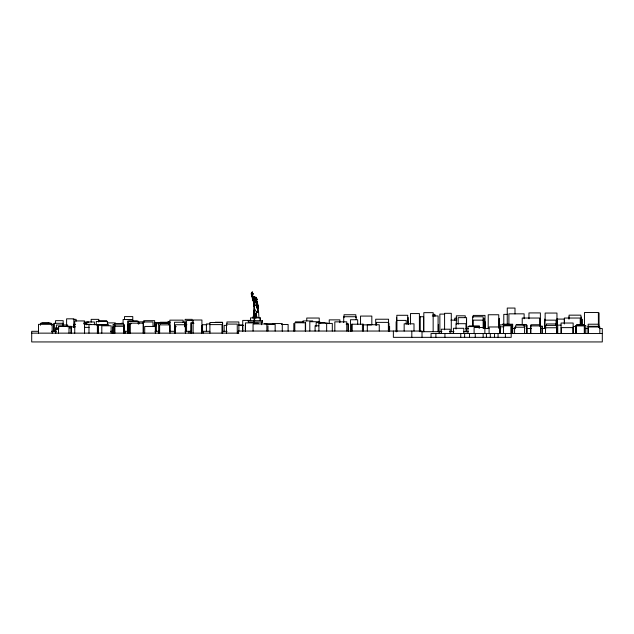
<?xml version="1.0" encoding="UTF-8"?>
<svg xmlns="http://www.w3.org/2000/svg" width="634" height="634" viewBox="0 0 634 634"><rect width="100%" height="100%" fill="white"/><g stroke="black" fill="none" stroke-linecap="round" stroke-linejoin="round"><path stroke-width="0.95" d="M250.636 320.693L250.517 317.856L260.289 317.856L260.289 320.693M254.646 320.693L254.646 317.856M262.444 322.064L262.452 320.693L248.362 320.693L248.362 322.064L262.444 322.064L262.444 320.693M253.774 309.82L254.012 303.829L253.545 304.415L253.885 305.739M256.461 317L256.429 317.856L257.142 316.81L256.461 317L256.421 312.039L254.44 308.599L254.606 306.872M254.503 316.976L254.44 308.599M254.44 305.374L254.147 306.682L253.545 304.415L253.869 302.355L255.217 301.53L255.351 299.185M254.345 317.856L254.345 317.436L255.09 317.856L256.104 317.476L256.421 312.039L258.585 311.817L257.444 302.085L256.437 300.603L255.351 300.27M256.524 305.691L257.135 307.847L258.197 306.325L258.561 306.785L257.135 307.847M257.261 303.916L257.444 302.085L256.263 300.603L256.968 299.2L256.199 298.131L255.026 298.202L256.199 298.131L256.944 299.771L256.548 300.524L253.869 302.355L255.24 299.414L254.773 298.131L253.148 297.766L254.749 298.4M255.724 298.012L255.827 297.069L255.534 297.893M256.294 305.786L255.026 304.788L254.923 301.618L254.218 302.806M255.732 317.856L256.421 312.039L257.594 312.546L258.585 311.817L258.941 317.856M251.999 293.463L252.356 292.06L252.483 293.463M254.147 306.682L254.242 305.929M257.016 303.94L257.745 304.566L257.016 303.94L256.54 305.223L257.087 303.781L258.561 306.785M257.776 308.813L258.197 306.325M254.218 313.6L255.256 313.767L254.805 317.428M256.54 305.223L256.477 306.61L256.263 305.223M252.173 292.314L251.579 294.43L252.792 300.619L253.758 301.863M252.435 317.856L253.053 317.396L253.568 315.011L253.941 310.28L254.289 315.225L253.021 317.856M252.3 293.098L252.395 292.314L252.3 293.463M254.163 302.347L255.114 299.993L254.9 298.646L255.613 298.36L256.968 299.2L255.217 301.53L255.114 299.993L252.578 296.34L252.681 293.463M254.908 297.806L253.711 296.902L255.811 298.067L256.461 299.2L255.629 298.202M256.81 305.223L257.087 303.781L257.531 304.589L256.556 301.546L257.047 305.414M257.594 312.546L257.539 307.807L256.865 307.847L256.699 305.691M255.256 313.767L253.053 317.396M252.792 300.619L254.115 299.01L252.934 300.128L253.489 299.906M255.383 299.692C254.781 300.199 256.445 297.679 254.741 298.939M255.05 300.27L256.746 300.405M251.944 292.512L252.387 292.765L251.73 292.765L251.991 292.226M256.017 298.424L256.485 298.051L255.89 298.202M251.627 293.463L251.928 296.165L252.633 296.165L253.996 299.153M255.217 301.53L256.437 300.603M254.82 302.481L257.444 302.085M251.928 296.165C254.337 295.626 250.168 293.439 253.117 294.073L253.117 293.463L251.183 293.463L251.183 294.073L253.117 294.073M253.394 301.507L253.941 303.179L253.703 300.619M255.24 299.414L254.836 298.868M254.781 298.551L253.394 298.772L254.828 298.812M256.302 305.588L258.054 305.35L257.935 307.228M252.031 292.314L252.562 292.314L251.833 292.314M256.715 298.638L255.7 298.146M256.976 306.61L256.588 305.588M251.975 292.765L252.633 292.765M444.656 314.099L439.861 314.099L439.861 331.693M432.982 314.369L434.908 314.369L434.908 316.295M507.636 314.369L503.784 314.369L503.784 323.815M432.309 315.938L438.086 315.938L438.086 331.693M419.66 316.731L423.599 316.731L423.599 331.693M456.702 318.173L454.792 318.173L454.792 320.107M556.604 319.092L564.395 319.092L564.395 323.815M73.211 319.354L76.112 319.354L76.112 321.192M450.925 320.146L456.742 320.146M483.171 320.146L473.194 320.146L473.194 325.741M250.541 320.408L242.727 320.408L242.727 331.305M396.622 320.408L406.204 320.408L406.204 324.172M193.219 320.535L186.554 320.535L186.554 331.305M98.849 320.669L106.726 320.669M312.776 320.931L303.06 320.931L303.06 322.769M137.221 321.058L127.64 321.058L127.64 333.143M167.986 321.589L169.857 321.589M319.79 321.715L309.812 321.715L309.812 331.043M137.974 321.85L144.227 321.85M295.396 321.85L303.559 321.85M83.894 322.112L88.823 322.112M215.267 322.246L222.486 322.246L222.486 331.305M183.115 322.373L185.041 322.373L185.041 326.835M154.545 322.508L160.14 322.508M325.091 322.635L316.16 322.635L316.16 326.375M41.828 322.769L48.921 322.769M168.446 322.769L170.387 322.769M193.616 322.769L190.858 322.769L190.858 333.143M107.091 322.896L115.364 322.896M254.527 322.896L245.469 322.896L245.469 331.281M318.957 322.896L320.867 322.896M84.092 323.031L86.763 323.031M48.263 323.166L50.237 323.166M253.457 323.166L258.331 323.166M328.024 323.166L318.902 323.166L318.902 331.043M121.268 323.292L123.147 323.292M193.964 323.292L191.365 323.292L191.365 333.143M83.577 323.427L86.533 323.427M160.576 323.427L169.5 323.427L169.5 325.393M325.749 323.427L332.311 323.427L332.311 331.043M123.598 323.554L114.54 323.554L114.524 333.143M272.953 323.554L282.273 323.554L282.273 331.225M131.357 323.689L129.518 323.689L129.518 333.143M158.722 323.689L156.051 323.689L156.051 331.305M264.608 323.815L273.936 323.815M154.268 323.95L156.194 323.95L156.194 325.789M209.886 323.95L206.407 323.95L206.407 331.305M346.505 323.95L348.446 323.95L348.446 331.043M556.058 323.95L546.476 323.95L546.476 325.868M346.116 324.085L348.026 324.085L348.026 331.043M502.437 324.212L512.684 324.212L512.684 333.532M52.162 324.346L38.508 324.346L38.508 333.143M75.525 324.346L73.615 324.346L73.615 327.279M84.124 324.346L90.813 324.346M266.343 324.346L275.156 324.346L275.156 331.043M114.873 324.473L113.058 324.473L113.058 327.366M281.496 324.473L288.113 324.473L288.113 331.217M516.448 324.473L526.426 324.473L526.426 328.095M576.496 324.473L583.977 324.473M108.176 324.608L97.541 324.608L97.541 333.143M184.629 324.608L186.467 324.608M209.925 324.608L222.003 324.608L222.003 333.143M186.864 324.735L175.38 324.735L175.38 333.143M206.906 324.735L202.555 324.735L202.555 331.305M540.374 324.735L530.92 324.735L530.92 333.532M363.092 324.87L371.595 324.87M238.527 325.131L242.663 325.131L242.663 331.36M555.384 325.131L561.003 325.131M108.763 325.266L98.524 325.266L98.524 333.143M238.78 325.266L243.543 325.266M227.051 325.393L224.143 325.393L224.143 331.305M318.823 325.789L315.098 325.789L315.098 331.043M153.951 325.916L155.829 325.916L155.829 331.305M469.12 325.916L479.359 325.916L479.359 327.826M523.573 325.916L526.442 325.916L526.442 333.532M115.412 326.185L113.526 326.185L113.526 333.143M539.796 326.185L542.514 326.185L542.514 333.532M58.788 326.312L71.254 326.312L71.254 333.143M114.936 326.312L124.129 326.312M599.241 326.312L587.948 326.312L587.948 333.532M573.247 326.447L576.14 326.447M174.477 326.708L176.315 326.708M70.897 326.835L75.557 326.835M503.935 326.835L500.258 326.835L500.258 333.532M524.564 327.231L514.586 327.231L514.586 333.532M84.552 327.366L89.148 327.366M561.074 327.627L573.017 327.627L573.017 333.532M545.549 327.754L556.842 327.754L556.842 333.532M58.938 327.889L57.028 327.889L57.028 329.64M69.249 327.889L71.127 327.889L71.127 333.143M465.863 328.547L468.597 328.547M484.55 328.547L488.949 328.547M498.958 328.547L500.781 328.547M512.209 328.547L515.561 328.547M526.101 328.547L531.411 328.547M541.927 328.547L545.803 328.547M585.388 328.547L588.178 328.547M599.368 328.547L602.3 328.547L602.3 341.94L31.7 341.94L31.7 331.305L38.611 331.305M58.78 328.935L55.847 328.935L55.847 333.143M51.425 331.305L56.355 331.305M110.403 331.305L112.606 331.305M124.042 331.305L127.822 331.305M154.989 331.305L158.936 331.305M169.571 331.305L174.588 331.305M185.065 331.305L191.317 331.305M201.406 331.305L209.886 331.305M222.28 331.305L227.091 331.305M421.539 331.693L441.906 331.693M449.363 331.693L453.968 331.693M463.517 331.693L468.296 331.693M31.7 333.143L238.859 333.143M602.3 333.532L431.041 333.532L431.041 337.343M255.803 299.121L256.944 299.771L255.439 298.725L254.9 299.494L254.9 298.646M256.104 317.476L254.678 317.055L254.614 317.856M256.136 298.654L256.77 298.971L255.653 298.891L256.128 298.598L256.548 299.62M255.351 297.774L254.369 296.443L255.066 297.766M251.849 295.468L252.53 297.853M253.545 304.415L254.202 306.174M256.968 302.37L257.491 304.201M252.633 294.255L252.594 293.463M256.382 299.739L256.548 300.524M257.23 305.041L256.556 301.546L257.063 304.225M254.139 306.491L254.012 303.829L254.4 306.246M254.012 303.829L254.4 306.753M251.92 292.662L251.967 293.098M248.362 320.693L248.362 322.064M599.843 333.532L599.843 326.97L588.423 326.97L588.423 333.532M599.051 312.919L599.051 327.572M598.662 327.009L598.662 324.212L588.162 324.212L588.162 327.009M598.401 326.668L598.377 312.53L584.461 312.53L584.461 325.717M585.808 333.532L585.808 325.527L575.561 325.527L575.561 333.532M584.643 326.573L584.643 333.532M584.286 333.532L584.286 325.916L576.282 325.916L576.282 333.532M582.44 319.227L582.44 324.814M581.513 316.992L581.513 324.695M580.879 324.719L580.879 315.153L569.063 315.153L569.063 318.981M580.229 324.727L580.229 318.038L564.347 318.038L564.347 323.768M576.504 326.573L576.504 333.532M573.144 333.532L573.144 323.031L561.066 323.031L561.074 333.532M568.904 316.992L568.904 318.918M561.288 328.024L561.288 333.532M557.73 326.05L557.73 333.532M557.286 319.092L557.286 325.71M556.961 325.638L556.961 313.053L545.145 313.053L545.145 320.796M556.573 333.532L556.573 325.393L545.541 325.393L545.549 333.532M556.058 325.868L556.042 320.146L544.883 320.146L544.883 328.547M544.685 319.092L544.685 328.547M541.111 326.312L541.111 333.532M540.572 333.532L540.572 325.916L530.46 325.916L530.46 333.532M540.382 326.589L540.382 312.919L528.962 312.919L528.962 318.783M539.669 324.727L539.669 318.038L522.226 318.038L522.226 324.727M527.123 325.266L527.139 333.532M526.616 328.547L526.616 333.532M524.564 333.532L524.556 325.131L515.759 325.131L515.759 327.001M524.128 318.743L524.128 313.838L508.896 313.838L508.896 324.624M514.998 313.917L514.998 308.061L507.255 308.061L507.255 324.648M511.995 333.532L511.995 324.87L499.909 324.87L499.909 333.532L499.854 326.97L489.091 326.97L489.091 333.532M511.289 326.835L511.289 333.532M511.194 333.532L511.194 337.343L393.365 337.343L393.365 331.043M511.059 333.532L511.059 325.789L503.444 325.789L503.444 333.532M505.369 333.532L505.369 337.343M499.386 318.696L499.386 328.547M499.323 318.308L499.323 328.547M498.752 327.564L498.752 314.757L488.243 314.757L488.164 328.547M498.062 333.532L498.062 337.343M494.544 333.532L494.544 337.343M490.296 333.532L490.296 337.343M486.405 333.532L486.405 337.343M485.303 321.85L485.303 328.547M485.002 328.547L485.002 315.415L473.186 315.415L473.186 317.293M484.867 333.532L484.867 327.493L474.105 327.493L474.105 333.532M484.019 318.173L484.019 328.547M483.171 328.547L483.124 316.731L472.623 316.731L472.623 326.573M483.148 333.532L483.148 337.343M479.13 328.317L479.13 326.573L467.971 326.573L467.971 333.532M475.246 333.532L475.246 337.343M469.469 333.532L469.469 337.343M466.584 331.693L466.584 317.65L458.184 317.65L458.184 324.204M466.434 320.146L466.434 331.693M466.014 331.693L466.014 323.689L456.036 323.689L456.036 329.03M465.261 317.682L465.261 315.811L456.337 315.811L456.337 324.22M464.643 333.532L464.643 337.343M463.811 333.532L463.811 328.285L453.437 328.285L453.437 333.532M460.744 333.532L460.744 337.343M451.281 331.693L451.281 313.315L444.585 313.315L444.585 329.759M450.116 333.532L450.116 329.204L441.319 329.204L441.319 333.532M444.933 333.532L444.933 337.343M439.196 331.693L439.196 333.579M438.371 324.473L438.371 331.693M435.891 333.532L435.891 337.343M433.149 331.693L433.149 312.657L423.821 312.657L423.821 331.693M422.022 337.343L422.022 331.043L238.162 331.043L238.162 333.143M420.263 316.992L420.263 331.693M419.399 331.693L419.399 313.576L410.475 313.576L410.475 324.069M414.002 331.043L414.002 323.815L404.159 323.815L404.159 331.043M411.815 331.043L411.815 337.343M408.47 321.715L408.47 324.442M408.193 317.515L408.193 324.132M407.725 323.974L407.725 315.288L396.829 315.288L396.829 331.693M396.638 317.515L396.622 331.693M396.131 321.715L396.131 331.693M389.593 326.447L389.593 331.202M388.991 323.292L388.991 331.122M388.571 323.182L388.571 319.227L375.7 319.227L375.7 325.155M388.38 331.138L388.38 322.373L376.564 322.373L376.564 325.297M379.259 331.043L379.259 324.735L367.308 324.735L367.308 331.043M371.825 324.592L371.825 316.073L360.532 316.073L360.532 324.592M363.504 331.043L363.504 324.212L351.561 324.212L351.561 331.043M362.418 324.212L362.418 331.043M357.679 324.521L357.679 319.75L350.459 319.75L350.459 331.194M356.181 319.615L356.181 316.731L343.707 316.731L343.707 322.508M355.84 317.658L355.84 314.757L344.024 314.757L344.024 317.658M352.179 324.212L352.179 331.043M346.774 331.043L346.774 321.85L334.823 321.85L334.823 331.043M339.872 322.714L339.872 319.877L329.236 319.877L329.236 323.665M326.653 323.166L326.653 331.043M319.227 322.754L319.227 318.038L306.753 318.038L306.753 320.867M305.596 331.043L305.596 322.769L294.802 322.769L294.802 331.043M305.311 322.769L305.311 331.043M293.819 323.427L293.819 331.162M267.968 325.789L267.968 331.043M266.866 331.043L266.866 323.95L253.061 323.95L253.061 331.043M261.636 322.064L261.636 324.727M260.17 317.856L260.17 320.693M254.091 317.856L254.091 320.693M254.068 322.064L254.068 323.839M245.342 324.735L245.342 331.273M238.859 331.281L238.859 321.977L226.917 321.977L226.917 323.839M237.259 333.143L237.259 324.085L226.489 324.085L226.489 333.143M222.629 333.143L222.629 322.508L209.894 322.508L209.925 333.143M203.324 331.305L203.324 333.024M201.929 333.143L201.929 320.012L193.132 320.012L193.132 333.143M201.612 325.527L201.612 333.143M192.221 321.192L192.221 319.354L185.136 319.354L185.136 324.87M191.634 325.527L191.634 333.143M188.972 331.305L188.972 333.024M185.508 326.708L185.508 333.143M185.358 324.735L185.358 333.143M184.914 326.787L184.914 322.246L174.548 322.246L174.477 333.143M183.115 322.001L183.115 320.146L169.849 320.146L169.849 331.305M174.643 327.366L174.643 333.143M169.999 333.143L169.999 324.87L159.625 324.87L159.625 333.143M169.151 324.973L169.151 323.166L158.651 323.166L158.651 333.143M168.866 324.053L168.866 322.246L160.339 322.246L160.339 324.053M155.338 333.143L155.338 326.447L144.703 326.447L144.703 333.143M154.648 326.47L154.648 320.669L143.752 320.669L143.752 322.603M153.008 326.629L153.008 321.977L143.157 321.977L143.157 333.143M143.435 333.143L143.435 323.166L130.303 323.166L130.303 333.143M138.838 322.246L138.838 324.053M138.267 323.95L138.267 321.192L128.686 321.192L128.686 333.143M132.775 321.501L132.775 316.596L124.502 316.596L124.502 319.536M132.554 321.454L132.554 319.488L123.099 319.488L123.099 323.427M128.139 324.346L128.131 333.143M125.413 331.305L125.413 333.024M124.541 327.889L124.541 333.143M124.24 333.143L124.193 324.87L114.873 324.87L114.936 333.143M124.05 326.97L124.05 333.143M123.955 324.473L123.955 333.143M112.495 326.97L112.495 333.143M111.132 333.143L111.132 325.789L101.812 325.789L101.812 333.143M107.574 325.353L107.574 321.454L96.281 321.454L96.281 325.353M98.777 322.112L98.777 319.354L91.161 319.354L91.161 322.112M97.382 333.143L97.382 324.608L88.982 324.608L88.982 333.143M94.395 324.767L94.395 321.977L86.779 321.977L86.763 324.87M84.552 333.143L84.591 320.931L74.741 320.931L74.741 333.143M73.829 327.461L73.829 318.831L66.61 318.831L66.61 325.543M68.995 333.143L68.995 326.447L58.494 326.447L58.494 333.143M67.687 326.811L67.687 324.996L56.394 324.996L56.394 329.522M63.178 325.504L63.178 320.669L55.562 320.669L55.562 323.57M62.861 325.963L62.861 323.292L54.191 323.292L54.191 331.305M55.491 327.754L55.491 333.143M53.755 323.689L53.755 331.305M52.186 324.085L52.162 333.143M51.338 325.266L51.338 323.292L40.441 323.292L40.441 325.266M253.893 320.693L253.893 322.064L253.893 320.693M256.992 306.785L256.865 307.847L256.992 306.785M251.849 294.596L252.459 294.755L251.849 294.596"/></g></svg>
